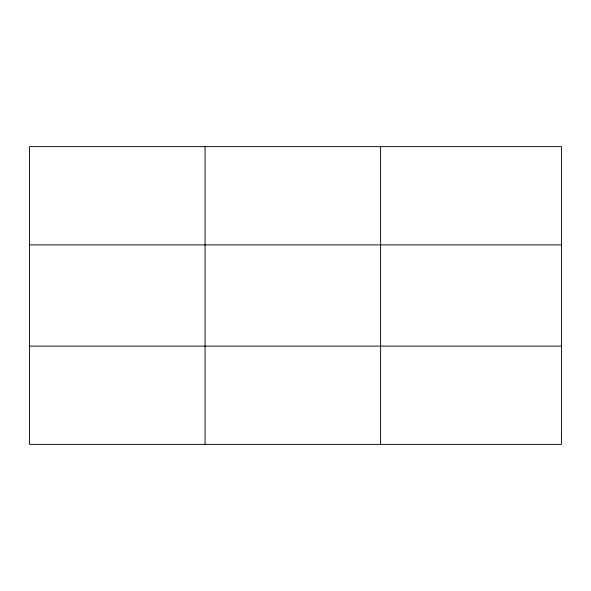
<?xml version="1.0" encoding="UTF-8"?>
<svg xmlns="http://www.w3.org/2000/svg" width="591" height="591" viewBox="0 0 591 591"><rect width="100%" height="100%" fill="white"/><g stroke="black" fill="none" stroke-linecap="round" stroke-linejoin="round"><path stroke-width="0.89" d="M205.077 444.373L205.077 146.627M380.604 444.373L380.604 146.627M29.55 244.881L561.45 244.881M29.55 346.119L561.45 346.119M561.45 438.596L561.45 444.373L29.55 444.373L29.55 146.627L561.45 146.627L561.45 438.596"/></g></svg>
